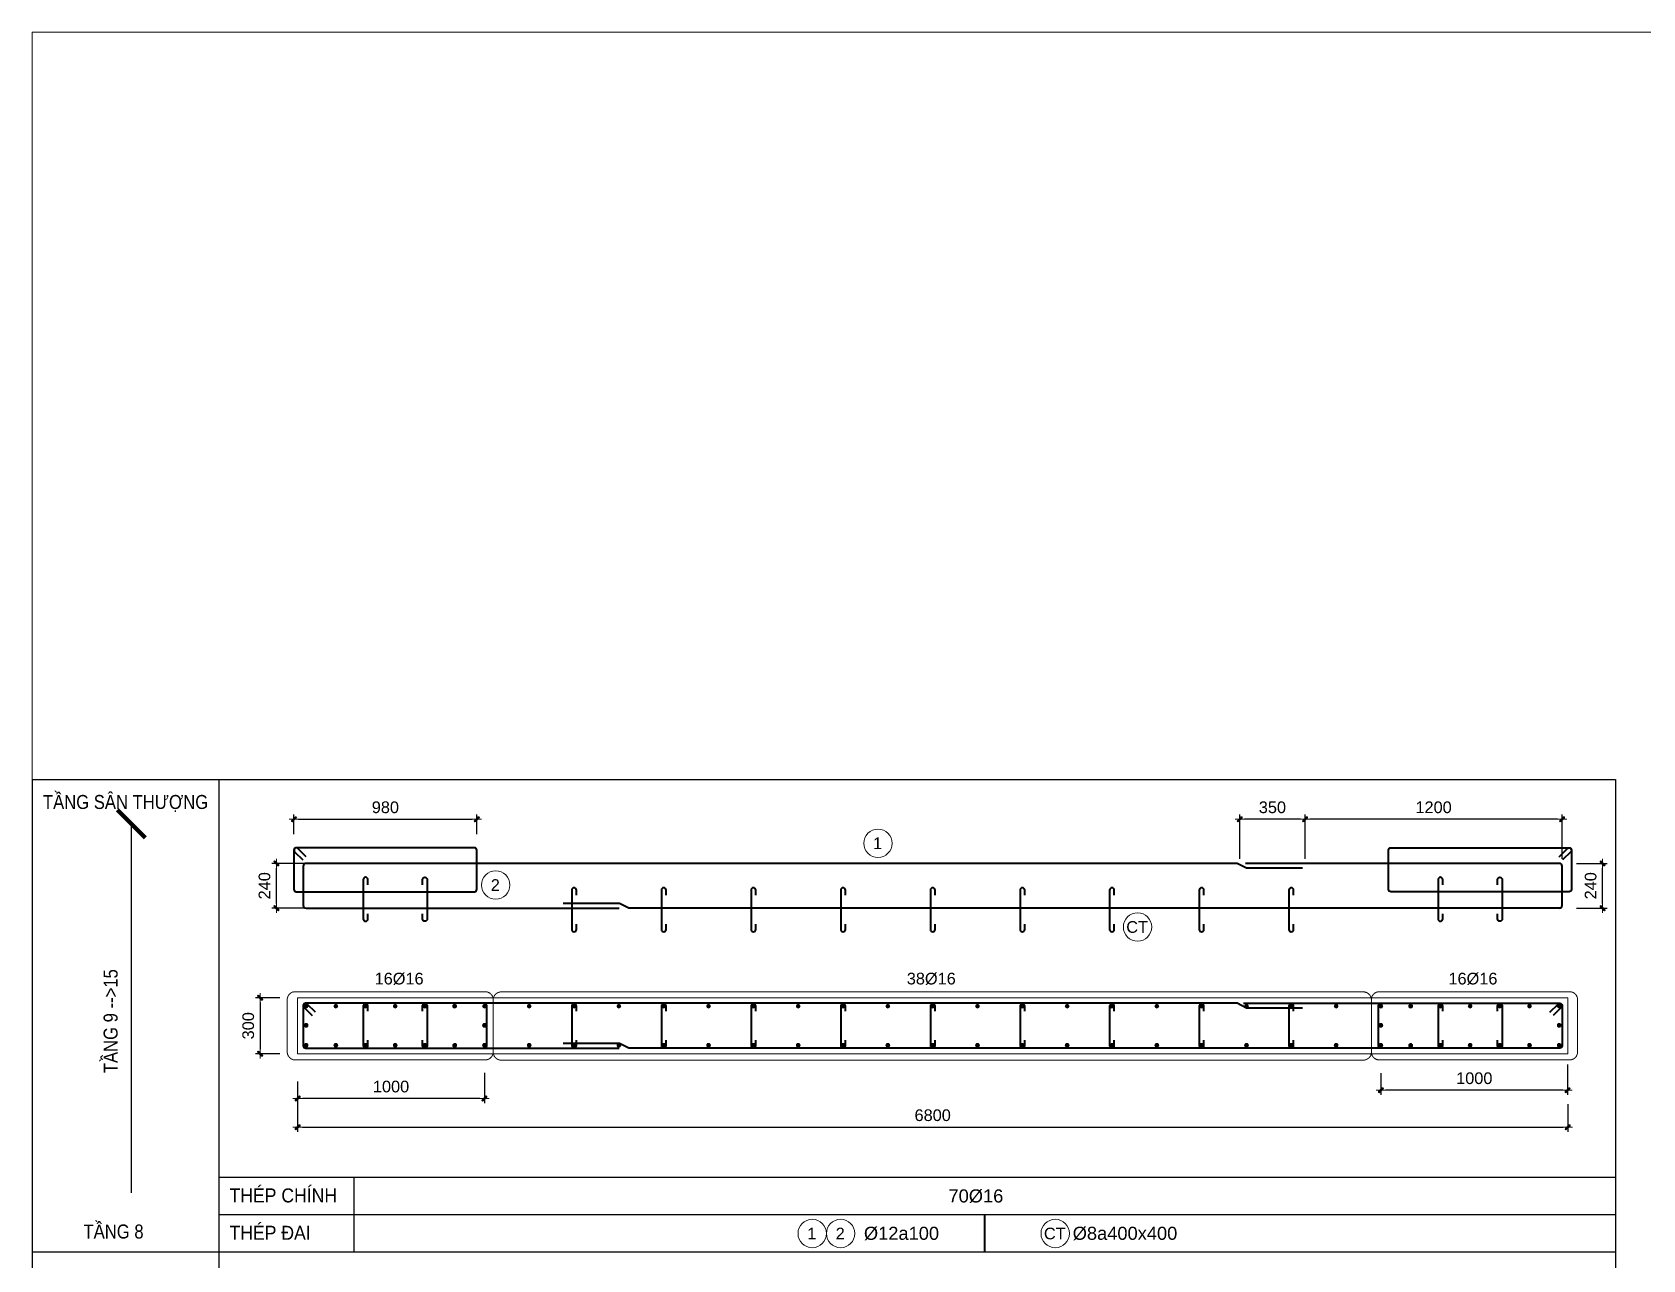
# Model space of a CAD drawing. Header units: millimetres. Extents: x -146909 to 4830753, y -683702 to -336947.
# Drawn here: x 4770398 to 4779021, y -441334 to -434762 of the extents above; entities that cross this region are included whole.
import ezdxf
from ezdxf.enums import TextEntityAlignment as Align

# ---------------------------------------------------------------- set-up
doc = ezdxf.new("R2010")
doc.units = ezdxf.units.MM
doc.header["$MEASUREMENT"] = 0
doc.linetypes.add('HIDDEN', pattern=[0.375, 0.25, -0.125])
doc.layers.get('0').update_dxf_attribs({"lineweight": 9})
doc.layers.get('Defpoints').update_dxf_attribs({"color": 10, "lineweight": 0})
for name, color, linetype, lineweight in [("'S_General_Cont_1 Thin", 1, 'Continuous', 18), ("'S_General_Text_3_Member name", 3, 'Continuous', 35), ('CDAI', 3, 'Continuous', 40), ('chunho.q', 1, 'Continuous', 13), ('CTHEP', 4, 'Continuous', 50), ('DBAO', 2, 'Continuous', 13), ('DMo', 9, 'HIDDEN', 9), ('KTH', 154, 'Continuous', 9), ('STICK', 1, 'Continuous', 9)]:
    doc.layers.add(name, color=color, linetype=linetype, lineweight=lineweight)
for name, color, linetype in [('DM', 1, 'Continuous'), ('TBL', 1, 'Continuous'), ('TX', 214, 'Continuous')]:
    doc.layers.add(name, color=color, linetype=linetype)
doc.styles.add('arial', font='arial.ttf', dxfattribs={"width": 0.85})
doc.styles.add('TTP-HelCon', font='arial.ttf')
doc.dimstyles.new('TTP-25', dxfattribs={"dimscale": 25, "dimtxt": 2.5, "dimasz": 1, "dimexe": 1, "dimexo": 1, "dimgap": 0.09, "dimtad": 0, "dimdec": 4, "dimrnd": 10, "dimzin": 9, "dimdsep": 46, "dimtxsty": 'TTP-HelCon', "dimblk": 'Stick', "dimcen": 0.09, "dimdle": 1.5, "dimclrd": 256, "dimclre": 256, "dimclrt": 1, "dimadec": 0, "dimazin": 0, "dimtfac": 1, "dimtdec": 4, "dimtmove": 0, "dimatfit": 3, "dimldrblk": 'ARCHTICK', "dimfxl": 1, "dimtvp": 1, "dimtolj": 1, "dimtzin": 0, "dimarcsym": 0})
doc.dimstyles.new('TTP-50', dxfattribs={"dimscale": 50, "dimtxt": 2.5, "dimasz": 1, "dimexe": 1, "dimexo": 1, "dimgap": 0.09, "dimtad": 0, "dimdec": 4, "dimzin": 9, "dimdsep": 46, "dimtxsty": 'arial', "dimblk": 'Stick', "dimcen": 0.09, "dimdle": 1.5, "dimclrd": 256, "dimclre": 256, "dimclrt": 1, "dimadec": 0, "dimazin": 0, "dimtfac": 1, "dimtdec": 4, "dimtmove": 0, "dimatfit": 3, "dimldrblk": 'ARCHTICK', "dimfxl": 1, "dimtvp": 1, "dimtolj": 1, "dimtzin": 0, "dimarcsym": 0})

# ---------------------------------------------------------------- blocks, each defined once
blk = doc.blocks.new('Stick')
at = {"layer": 'STICK'}
h = blk.add_hatch(color=256, dxfattribs=at)
edge = h.paths.add_edge_path()
edge.add_line((0.3, 0.5), (-0.5, -0.3))
edge.add_arc((-0.4, -0.4), 0.141, 135, 315)
edge.add_line((-0.3, -0.5), (0.5, 0.3))
edge.add_arc((0.4, 0.4), 0.141, 315, 495)
blk.add_line((1, 0), (-1, 0), dxfattribs=at)
blk.add_lwpolyline([(0.3, 0.5), (-0.5, -0.3, 1), (-0.3, -0.5), (0.5, 0.3, 1), (0.3, 0.5, 1)], format="xyb", dxfattribs=at)
blk = doc.blocks.new('sign of slab')
at = {"layer": "'S_General_Cont_1 Thin"}
blk.add_circle((-10, 0), 475, dxfattribs=at)
at = {"layer": "'S_General_Text_3_Member name", "style": 'arial'}
blk.add_attdef('S', text='', height=250, dxfattribs=at).set_placement((-23, -1), align=Align.MIDDLE_CENTER)
blk = doc.blocks.new('*D1468')
at = {"layer": 'Defpoints', "color": 0, "transparency": 16777216}
for p in [(4778641.5, -439211.7), (4778805.7, -439211.7), (4778641.5, -439451.7)]:
    blk.add_point(p, dxfattribs=at)
at = {"layer": 'KTH', "lineweight": -2, "transparency": 16777216}
for p, q in [((4778666.5, -439211.7), (4778830.7, -439211.7)), ((4778805.7, -439426.7), (4778805.7, -439236.7)), ((4778666.5, -439451.7), (4778830.7, -439451.7))]:
    blk.add_line(p, q, dxfattribs=at)
at = {"layer": 'KTH', "lineweight": -2, "transparency": 16777216, "xscale": 25, "yscale": 25, "zscale": 25}
for p, rotation in [((4778805.7, -439211.7), 90), ((4778805.7, -439451.7), 270)]:
    blk.add_blockref('Stick', p, dxfattribs=dict(at, rotation=rotation))
at = {"layer": 'KTH', "color": 1, "transparency": 16777216, "insert": (4778741.8, -439331.7), "char_height": 62.5, "attachment_point": 5, "rotation": 90, "style": 'TTP-HelCon'}
blk.add_mtext('\\A1;240', dxfattribs=at)
blk = doc.blocks.new('_ArchTick')
at = {"color": 0, "linetype": 'ByBlock', "const_width": 0.15}
blk.add_lwpolyline([(-0.5, -0.5), (0.5, 0.5)], dxfattribs=at)
blk = doc.blocks.new('*D1469')
at = {"layer": 'Defpoints', "color": 0, "transparency": 16777216}
for p in [(4771705.5, -439211.7), (4771889, -439211.7), (4771889, -439451.7)]:
    blk.add_point(p, dxfattribs=at)
at = {"layer": 'KTH', "lineweight": -2, "transparency": 16777216}
for p, q in [((4771864, -439211.7), (4771680.5, -439211.7)), ((4771705.5, -439426.7), (4771705.5, -439236.7)), ((4771864, -439451.7), (4771680.5, -439451.7))]:
    blk.add_line(p, q, dxfattribs=at)
at = {"layer": 'KTH', "lineweight": -2, "transparency": 16777216, "xscale": 25, "yscale": 25, "zscale": 25}
for p, rotation in [((4771705.5, -439211.7), 90), ((4771705.5, -439451.7), 270)]:
    blk.add_blockref('Stick', p, dxfattribs=dict(at, rotation=rotation))
at = {"layer": 'KTH', "color": 1, "transparency": 16777216, "insert": (4771641.6, -439331.7), "char_height": 62.5, "attachment_point": 5, "rotation": 90, "style": 'TTP-HelCon'}
blk.add_mtext('\\A1;240', dxfattribs=at)
blk = doc.blocks.new('*D1470')
at = {"layer": 'Defpoints', "color": 0, "transparency": 16777216}
for p in [(4771819, -440353.9), (4772819, -440308.9), (4771819, -440470.7)]:
    blk.add_point(p, dxfattribs=at)
at = {"layer": 'KTH', "lineweight": -2, "transparency": 16777216}
for p, q in [((4771819, -440378.9), (4771819, -440495.7)), ((4772819, -440333.9), (4772819, -440495.7)), ((4772794, -440470.7), (4771844, -440470.7))]:
    blk.add_line(p, q, dxfattribs=at)
at = {"layer": 'KTH', "lineweight": -2, "transparency": 16777216, "xscale": 25, "yscale": 25, "zscale": 25, "rotation": 180}
blk.add_blockref('Stick', (4771819, -440470.7), dxfattribs=at)
at = {"layer": 'KTH', "lineweight": -2, "transparency": 16777216, "xscale": 25, "yscale": 25, "zscale": 25}
blk.add_blockref('Stick', (4772819, -440470.7), dxfattribs=at)
at = {"layer": 'KTH', "color": 1, "transparency": 16777216, "insert": (4772319, -440406.9), "char_height": 62.5, "attachment_point": 5, "style": 'TTP-HelCon'}
blk.add_mtext('\\A1;1000', dxfattribs=at)
blk = doc.blocks.new('*D1471')
at = {"layer": 'Defpoints', "color": 0, "transparency": 16777216}
for p in [(4771819, -440417.8), (4778619, -440476.3), (4778619, -440624.2)]:
    blk.add_point(p, dxfattribs=at)
at = {"layer": 'KTH', "lineweight": -2, "transparency": 16777216}
for p, q in [((4771819, -440442.8), (4771819, -440649.2)), ((4778619, -440501.3), (4778619, -440649.2)), ((4771844, -440624.2), (4778594, -440624.2))]:
    blk.add_line(p, q, dxfattribs=at)
at = {"layer": 'KTH', "lineweight": -2, "transparency": 16777216, "xscale": 25, "yscale": 25, "zscale": 25, "rotation": 180}
blk.add_blockref('Stick', (4771819, -440624.2), dxfattribs=at)
at = {"layer": 'KTH', "lineweight": -2, "transparency": 16777216, "xscale": 25, "yscale": 25, "zscale": 25}
blk.add_blockref('Stick', (4778619, -440624.2), dxfattribs=at)
at = {"layer": 'KTH', "color": 1, "transparency": 16777216, "insert": (4775219, -440560.4), "char_height": 62.5, "attachment_point": 5, "style": 'TTP-HelCon'}
blk.add_mtext('\\A1;6800', dxfattribs=at)
blk = doc.blocks.new('*D1472')
at = {"layer": 'Defpoints', "color": 0, "transparency": 16777216}
for p in [(4778618.7, -440264.4), (4777618.7, -440309.4), (4777618.7, -440426.3)]:
    blk.add_point(p, dxfattribs=at)
at = {"layer": 'KTH', "lineweight": -2, "transparency": 16777216}
for p, q in [((4778618.7, -440289.4), (4778618.7, -440451.3)), ((4777618.7, -440334.4), (4777618.7, -440451.3)), ((4778593.7, -440426.3), (4777643.7, -440426.3))]:
    blk.add_line(p, q, dxfattribs=at)
at = {"layer": 'KTH', "lineweight": -2, "transparency": 16777216, "xscale": 25, "yscale": 25, "zscale": 25, "rotation": 180}
blk.add_blockref('Stick', (4777618.7, -440426.3), dxfattribs=at)
at = {"layer": 'KTH', "lineweight": -2, "transparency": 16777216, "xscale": 25, "yscale": 25, "zscale": 25}
blk.add_blockref('Stick', (4778618.7, -440426.3), dxfattribs=at)
at = {"layer": 'KTH', "color": 1, "transparency": 16777216, "insert": (4778118.7, -440362.4), "char_height": 62.5, "attachment_point": 5, "style": 'TTP-HelCon'}
blk.add_mtext('\\A1;1000', dxfattribs=at)
blk = doc.blocks.new('*D1473')
at = {"layer": 'Defpoints', "color": 0, "transparency": 16777216}
for p in [(4776862.9, -438975.8), (4776862.9, -439211.7), (4777212.9, -439211.7)]:
    blk.add_point(p, dxfattribs=at)
at = {"layer": 'KTH', "lineweight": -2, "transparency": 16777216}
for p, q in [((4776862.9, -439186.7), (4776862.9, -438950.8)), ((4777187.9, -438975.8), (4776887.9, -438975.8)), ((4777212.9, -439186.7), (4777212.9, -438950.8))]:
    blk.add_line(p, q, dxfattribs=at)
at = {"layer": 'KTH', "lineweight": -2, "transparency": 16777216, "xscale": 25, "yscale": 25, "zscale": 25, "rotation": 180}
blk.add_blockref('Stick', (4776862.9, -438975.8), dxfattribs=at)
at = {"layer": 'KTH', "lineweight": -2, "transparency": 16777216, "xscale": 25, "yscale": 25, "zscale": 25}
blk.add_blockref('Stick', (4777212.9, -438975.8), dxfattribs=at)
at = {"layer": 'KTH', "color": 1, "transparency": 16777216, "insert": (4777037.9, -438911.9), "char_height": 62.5, "attachment_point": 5, "style": 'TTP-HelCon'}
blk.add_mtext('\\A1;350', dxfattribs=at)
blk = doc.blocks.new('*D1474')
at = {"layer": 'Defpoints', "color": 0, "transparency": 16777216}
for p in [(4777212.9, -438975.8), (4777212.9, -439211.7), (4778589, -439211.7)]:
    blk.add_point(p, dxfattribs=at)
at = {"layer": 'KTH', "lineweight": -2, "transparency": 16777216}
for p, q in [((4777212.9, -439186.7), (4777212.9, -438950.8)), ((4778564, -438975.8), (4777237.9, -438975.8)), ((4778589, -439186.7), (4778589, -438950.8))]:
    blk.add_line(p, q, dxfattribs=at)
at = {"layer": 'KTH', "lineweight": -2, "transparency": 16777216, "xscale": 25, "yscale": 25, "zscale": 25, "rotation": 180}
blk.add_blockref('Stick', (4777212.9, -438975.8), dxfattribs=at)
at = {"layer": 'KTH', "lineweight": -2, "transparency": 16777216, "xscale": 25, "yscale": 25, "zscale": 25}
blk.add_blockref('Stick', (4778589, -438975.8), dxfattribs=at)
at = {"layer": 'KTH', "color": 1, "transparency": 16777216, "insert": (4777900.9, -438911.9), "char_height": 62.5, "attachment_point": 5, "style": 'TTP-HelCon'}
blk.add_mtext('\\A1;1200', dxfattribs=at)
blk = doc.blocks.new('*U1450')
at = {"layer": 'CTHEP', "ltscale": 0.02, "const_width": 10}
blk.add_lwpolyline([(0, 5, -1), (0, -5, -1)], format="xyb", close=True, dxfattribs=at)
at = {"layer": 'Defpoints', "color": 1}
blk.add_circle((0, 0), 10, dxfattribs=at)
blk = doc.blocks.new('*U1451')
at = {"layer": 'CDAI', "color": 0, "linetype": 'ByBlock', "lineweight": -2, "transparency": 16777216}
for p in [(0, 0), (159.2, 0), (318.3, 0), (477.5, 0), (636.7, 0), (795.8, 0)]:
    blk.add_blockref('*U1450', p, dxfattribs=at)
blk = doc.blocks.new('*D1475')
at = {"layer": 'Defpoints', "color": 0, "transparency": 16777216}
for p in [(4771748.8, -439931.1), (4771618.3, -440231.1), (4771748.8, -440231.1)]:
    blk.add_point(p, dxfattribs=at)
at = {"layer": 'KTH', "lineweight": -2, "transparency": 16777216}
for p, q in [((4771723.8, -439931.1), (4771593.3, -439931.1)), ((4771618.3, -439956.1), (4771618.3, -440206.1)), ((4771723.8, -440231.1), (4771593.3, -440231.1))]:
    blk.add_line(p, q, dxfattribs=at)
at = {"layer": 'KTH', "lineweight": -2, "transparency": 16777216, "xscale": 25, "yscale": 25, "zscale": 25}
for p, rotation in [((4771618.3, -439931.1), 90), ((4771618.3, -440231.1), 270)]:
    blk.add_blockref('Stick', p, dxfattribs=dict(at, rotation=rotation))
at = {"layer": 'KTH', "color": 1, "transparency": 16777216, "insert": (4771554.5, -440081.1), "char_height": 62.5, "attachment_point": 5, "rotation": 90, "style": 'TTP-HelCon'}
blk.add_mtext('\\A1;300', dxfattribs=at)
blk = doc.blocks.new('*U1452')
at = {"layer": 'CTHEP', "ltscale": 0.02, "const_width": 10}
blk.add_lwpolyline([(0, 5, -1), (0, -5, -1)], format="xyb", close=True, dxfattribs=at)
at = {"layer": 'Defpoints', "color": 1}
blk.add_circle((0, 0), 10, dxfattribs=at)
blk = doc.blocks.new('*U1460')
at = {"layer": 'CDAI', "color": 0, "linetype": 'ByBlock', "lineweight": -2, "transparency": 16777216}
blk.add_blockref('*U1452', (0, 0), dxfattribs=at)
blk = doc.blocks.new('*U1448')
at = {"layer": 'CTHEP', "ltscale": 0.02, "const_width": 10}
blk.add_lwpolyline([(0, 5, -1), (0, -5, -1)], format="xyb", close=True, dxfattribs=at)
at = {"layer": 'Defpoints', "color": 1}
blk.add_circle((0, 0), 10, dxfattribs=at)
blk = doc.blocks.new('*U1449')
at = {"layer": 'CDAI', "color": 0, "linetype": 'ByBlock', "lineweight": -2, "transparency": 16777216}
blk.add_blockref('*U1448', (0, 0), dxfattribs=at)
blk = doc.blocks.new('*U1464')
at = {"layer": 'CTHEP', "ltscale": 0.02, "const_width": 10}
blk.add_lwpolyline([(0, 5, -1), (0, -5, -1)], format="xyb", close=True, dxfattribs=at)
at = {"layer": 'Defpoints', "color": 1}
blk.add_circle((0, 0), 10, dxfattribs=at)
blk = doc.blocks.new('*U1465')
at = {"layer": 'CDAI', "color": 0, "linetype": 'ByBlock', "lineweight": -2, "transparency": 16777216}
blk.add_blockref('*U1464', (0, 0), dxfattribs=at)
blk = doc.blocks.new('*U1462')
at = {"layer": 'CTHEP', "ltscale": 0.02, "const_width": 10}
blk.add_lwpolyline([(0, 5, -1), (0, -5, -1)], format="xyb", close=True, dxfattribs=at)
at = {"layer": 'Defpoints', "color": 1}
blk.add_circle((0, 0), 10, dxfattribs=at)
blk = doc.blocks.new('*U1463')
at = {"layer": 'CDAI', "color": 0, "linetype": 'ByBlock', "lineweight": -2, "transparency": 16777216}
blk.add_blockref('*U1462', (0, 0), dxfattribs=at)
blk = doc.blocks.new('*U1466')
at = {"layer": 'CTHEP', "ltscale": 0.02, "const_width": 10}
blk.add_lwpolyline([(0, 5, -1), (0, -5, -1)], format="xyb", close=True, dxfattribs=at)
at = {"layer": 'Defpoints', "color": 1}
blk.add_circle((0, 0), 10, dxfattribs=at)
blk = doc.blocks.new('*U1467')
at = {"layer": 'CDAI', "color": 0, "linetype": 'ByBlock', "lineweight": -2, "transparency": 16777216}
for p in [(0, 0), (240, 0), (480, 0), (720, 0), (960, 0), (1200, 0), (1440, 0), (1680, 0), (1920, 0), (2160, 0), (2400, 0), (2640, 0), (2880, 0), (3120, 0), (3360, 0), (3600, 0), (3840, 0), (4080, 0), (4320, 0), (4560, 0), (4800, 0)]:
    blk.add_blockref('*U1466', p, dxfattribs=at)
blk = doc.blocks.new('*D1476')
at = {"layer": 'Defpoints', "color": 0, "transparency": 16777216}
for p in [(4772778.2, -438975.8), (4771799.2, -439079.9), (4772778.2, -439079.9)]:
    blk.add_point(p, dxfattribs=at)
at = {"layer": 'KTH', "lineweight": -2, "transparency": 16777216}
for p, q in [((4771799.2, -439054.9), (4771799.2, -438950.8)), ((4771824.2, -438975.8), (4772753.2, -438975.8)), ((4772778.2, -439054.9), (4772778.2, -438950.8))]:
    blk.add_line(p, q, dxfattribs=at)
at = {"layer": 'KTH', "lineweight": -2, "transparency": 16777216, "xscale": 25, "yscale": 25, "zscale": 25, "rotation": 180}
blk.add_blockref('Stick', (4771799.2, -438975.8), dxfattribs=at)
at = {"layer": 'KTH', "lineweight": -2, "transparency": 16777216, "xscale": 25, "yscale": 25, "zscale": 25}
blk.add_blockref('Stick', (4772778.2, -438975.8), dxfattribs=at)
at = {"layer": 'KTH', "color": 1, "transparency": 16777216, "insert": (4772288.7, -438911.9), "char_height": 62.5, "attachment_point": 5, "style": 'TTP-HelCon'}
blk.add_mtext('\\A1;980', dxfattribs=at)
blk = doc.blocks.new('*U1461')
at = {"layer": 'CTHEP', "ltscale": 0.02, "const_width": 10}
blk.add_lwpolyline([(0, 5, -1), (0, -5, -1)], format="xyb", close=True, dxfattribs=at)
at = {"layer": 'Defpoints', "color": 1}
blk.add_circle((0, 0), 10, dxfattribs=at)
blk = doc.blocks.new('*U1455')
at = {"layer": 'CDAI', "color": 0, "linetype": 'ByBlock', "lineweight": -2, "transparency": 16777216}
for p in [(0, 0), (159.2, 0), (318.3, 0), (477.5, 0), (636.7, 0), (795.8, 0), (955, 0)]:
    blk.add_blockref('*U1461', p, dxfattribs=at)
blk = doc.blocks.new('*U1456')
at = {"layer": 'CTHEP', "ltscale": 0.02, "const_width": 10}
blk.add_lwpolyline([(0, 5, -1), (0, -5, -1)], format="xyb", close=True, dxfattribs=at)
at = {"layer": 'Defpoints', "color": 1}
blk.add_circle((0, 0), 10, dxfattribs=at)
blk = doc.blocks.new('*U1457')
at = {"layer": 'CDAI', "color": 0, "linetype": 'ByBlock', "lineweight": -2, "transparency": 16777216}
for p in [(0, 0), (159.2, 0), (318.3, 0), (477.5, 0), (636.7, 0), (795.8, 0)]:
    blk.add_blockref('*U1456', p, dxfattribs=at)
blk = doc.blocks.new('*U1458')
at = {"layer": 'CTHEP', "ltscale": 0.02, "const_width": 10}
blk.add_lwpolyline([(0, 5, -1), (0, -5, -1)], format="xyb", close=True, dxfattribs=at)
at = {"layer": 'Defpoints', "color": 1}
blk.add_circle((0, 0), 10, dxfattribs=at)
blk = doc.blocks.new('*U1459')
at = {"layer": 'CDAI', "color": 0, "linetype": 'ByBlock', "lineweight": -2, "transparency": 16777216}
for p in [(0, 0), (159.2, 0), (318.3, 0), (477.5, 0), (636.7, 0), (795.8, 0), (955, 0)]:
    blk.add_blockref('*U1458', p, dxfattribs=at)
blk = doc.blocks.new('*U1453')
at = {"layer": 'CTHEP', "ltscale": 0.02, "const_width": 10}
blk.add_lwpolyline([(0, 5, -1), (0, -5, -1)], format="xyb", close=True, dxfattribs=at)
at = {"layer": 'Defpoints', "color": 1}
blk.add_circle((0, 0), 10, dxfattribs=at)
blk = doc.blocks.new('*U1454')
at = {"layer": 'CDAI', "color": 0, "linetype": 'ByBlock', "lineweight": -2, "transparency": 16777216}
for p in [(0, 0), (240, 0), (480, 0), (720, 0), (960, 0), (1200, 0), (1440, 0), (1680, 0), (1920, 0), (2160, 0), (2400, 0), (2640, 0), (2880, 0), (3120, 0), (3360, 0), (3600, 0), (3840, 0), (4080, 0), (4320, 0), (4560, 0), (4800, 0)]:
    blk.add_blockref('*U1453', p, dxfattribs=at)

msp = doc.modelspace()

# ---------------------------------------------------------------- linework, layer by layer
at = {"layer": 'CDAI', "color": 214}
msp.add_line((4775496.77108, -441092.18535), (4775496.77108, -441292.18535), dxfattribs=at)
at = {"layer": 'CDAI'}
for points in [[(4771864.82471, -439175.98657), (4771820.50451, -439131.66637, 0.6681786379), (4771799.16568, -439140.50521), (4771799.16568, -439351.00521, 0.4142135624), (4771811.66568, -439363.50521), (4772765.66568, -439363.50521, 0.4142135624), (4772778.16568, -439351.00521), (4772778.16568, -439140.50521, 0.4142135624), (4772765.66568, -439128.00521), (4771811.66568, -439128.00521, 0.6681786379), (4771802.82684, -439149.34404), (4771847.14704, -439193.66424)], [(4778573.15335, -439175.98657), (4778617.47355, -439131.66637, -0.6681786379), (4778638.81238, -439140.50521), (4778638.81238, -439351.00521, -0.4142135624), (4778626.31238, -439363.50521), (4777672.31238, -439363.50521, -0.4142135624), (4777659.81238, -439351.00521), (4777659.81238, -439140.50521, -0.4142135624), (4777672.31238, -439128.00521), (4778626.31238, -439128.00521, -0.6681786379), (4778635.15122, -439149.34404), (4778590.83102, -439193.66424)], [(4772194.82236, -439326.42535), (4772194.82236, -439298.92535, 1), (4772169.82236, -439298.92535), (4772169.82236, -439509.42535, 1), (4772194.82236, -439509.42535), (4772194.82236, -439481.92535)], [(4772488.1557, -439326.42535), (4772488.1557, -439298.92535, -1), (4772513.1557, -439298.92535), (4772513.1557, -439509.42535, -1), (4772488.1557, -439509.42535), (4772488.1557, -439481.92535)], [(4773311.48903, -439382.60511), (4773311.48903, -439355.10511, 1), (4773286.48903, -439355.10511), (4773286.48903, -439565.60511, 1), (4773311.48903, -439565.60511), (4773311.48903, -439538.10511)], [(4773791.48903, -439382.60511), (4773791.48903, -439355.10511, 1), (4773766.48903, -439355.10511), (4773766.48903, -439565.60511, 1), (4773791.48903, -439565.60511), (4773791.48903, -439538.10511)], [(4774271.48903, -439382.60511), (4774271.48903, -439355.10511, 1), (4774246.48903, -439355.10511), (4774246.48903, -439565.60511, 1), (4774271.48903, -439565.60511), (4774271.48903, -439538.10511)], [(4774751.48903, -439382.60511), (4774751.48903, -439355.10511, 1), (4774726.48903, -439355.10511), (4774726.48903, -439565.60511, 1), (4774751.48903, -439565.60511), (4774751.48903, -439538.10511)], [(4775231.48903, -439382.60511), (4775231.48903, -439355.10511, 1), (4775206.48903, -439355.10511), (4775206.48903, -439565.60511, 1), (4775231.48903, -439565.60511), (4775231.48903, -439538.10511)], [(4775711.48903, -439382.60511), (4775711.48903, -439355.10511, 1), (4775686.48903, -439355.10511), (4775686.48903, -439565.60511, 1), (4775711.48903, -439565.60511), (4775711.48903, -439538.10511)], [(4776191.48903, -439382.60511), (4776191.48903, -439355.10511, 1), (4776166.48903, -439355.10511), (4776166.48903, -439565.60511, 1), (4776191.48903, -439565.60511), (4776191.48903, -439538.10511)], [(4776671.48903, -439382.60511), (4776671.48903, -439355.10511, 1), (4776646.48903, -439355.10511), (4776646.48903, -439565.60511, 1), (4776671.48903, -439565.60511), (4776671.48903, -439538.10511)], [(4777151.48903, -439382.60511), (4777151.48903, -439355.10511, 1), (4777126.48903, -439355.10511), (4777126.48903, -439565.60511, 1), (4777151.48903, -439565.60511), (4777151.48903, -439538.10511)], [(4777949.82236, -439326.42535), (4777949.82236, -439298.92535, 1), (4777924.82236, -439298.92535), (4777924.82236, -439509.42535, 1), (4777949.82236, -439509.42535), (4777949.82236, -439481.92535)], [(4778243.1557, -439326.42535), (4778243.1557, -439298.92535, -1), (4778268.1557, -439298.92535), (4778268.1557, -439509.42535, -1), (4778243.1557, -439509.42535), (4778243.1557, -439481.92535)], [(4771914.64806, -440009.03171), (4771870.32786, -439964.71151, 0.6681786379), (4771848.98903, -439973.55035), (4771848.98903, -440188.55035, 0.4142135624), (4771861.48903, -440201.05035), (4772819.36294, -440201.05035, 0.4142135624), (4772831.86294, -440188.55035), (4772831.86294, -439973.55035, 0.4142135624), (4772819.36294, -439961.05035), (4771861.48903, -439961.05035, 0.6681786379), (4771852.65019, -439982.38918), (4771896.97039, -440026.70938)], [(4772194.82236, -440003.55035), (4772194.82236, -439976.05035, 1), (4772169.82236, -439976.05035), (4772169.82236, -440186.55035, 1), (4772194.82236, -440186.55035), (4772194.82236, -440159.05035)], [(4772488.1557, -440003.55035), (4772488.1557, -439976.05035, -1), (4772513.1557, -439976.05035), (4772513.1557, -440186.55035, -1), (4772488.1557, -440186.55035), (4772488.1557, -440159.05035)], [(4773311.48903, -440003.55035), (4773311.48903, -439976.05035, 1), (4773286.48903, -439976.05035), (4773286.48903, -440186.55035, 1), (4773311.48903, -440186.55035), (4773311.48903, -440159.05035)], [(4773791.48903, -440003.55035), (4773791.48903, -439976.05035, 1), (4773766.48903, -439976.05035), (4773766.48903, -440186.55035, 1), (4773791.48903, -440186.55035), (4773791.48903, -440159.05035)], [(4774271.48903, -440003.55035), (4774271.48903, -439976.05035, 1), (4774246.48903, -439976.05035), (4774246.48903, -440186.55035, 1), (4774271.48903, -440186.55035), (4774271.48903, -440159.05035)], [(4774751.48903, -440003.55035), (4774751.48903, -439976.05035, 1), (4774726.48903, -439976.05035), (4774726.48903, -440186.55035, 1), (4774751.48903, -440186.55035), (4774751.48903, -440159.05035)], [(4775231.48903, -440003.55035), (4775231.48903, -439976.05035, 1), (4775206.48903, -439976.05035), (4775206.48903, -440186.55035, 1), (4775231.48903, -440186.55035), (4775231.48903, -440159.05035)], [(4775711.48903, -440003.55035), (4775711.48903, -439976.05035, 1), (4775686.48903, -439976.05035), (4775686.48903, -440186.55035, 1), (4775711.48903, -440186.55035), (4775711.48903, -440159.05035)], [(4776191.48903, -440003.55035), (4776191.48903, -439976.05035, 1), (4776166.48903, -439976.05035), (4776166.48903, -440186.55035, 1), (4776191.48903, -440186.55035), (4776191.48903, -440159.05035)], [(4776671.48903, -440003.55035), (4776671.48903, -439976.05035, 1), (4776646.48903, -439976.05035), (4776646.48903, -440186.55035, 1), (4776671.48903, -440186.55035), (4776671.48903, -440159.05035)], [(4777151.48903, -440003.55035), (4777151.48903, -439976.05035, 1), (4777126.48903, -439976.05035), (4777126.48903, -440186.55035, 1), (4777151.48903, -440186.55035), (4777151.48903, -440159.05035)], [(4778523.32999, -440009.03171), (4778567.65019, -439964.71151, -0.6681786379), (4778588.98903, -439973.55035), (4778588.98903, -440188.55035, -0.4142135624), (4778576.48903, -440201.05035), (4777618.61511, -440201.05035, -0.4142135624), (4777606.11511, -440188.55035), (4777606.11511, -439973.55035, -0.4142135624), (4777618.61511, -439961.05035), (4778576.48903, -439961.05035, -0.6681786379), (4778585.32786, -439982.38918), (4778541.00766, -440026.70938)], [(4777949.82236, -440003.55035), (4777949.82236, -439976.05035, 1), (4777924.82236, -439976.05035), (4777924.82236, -440186.55035, 1), (4777949.82236, -440186.55035), (4777949.82236, -440159.05035)], [(4778243.1557, -440003.55035), (4778243.1557, -439976.05035, -1), (4778268.1557, -439976.05035), (4778268.1557, -440186.55035, -1), (4778243.1557, -440186.55035), (4778243.1557, -440159.05035)]]:
    msp.add_lwpolyline(points, format="xyb", dxfattribs=at)
at = {"layer": 'CDAI', "ltscale": 0.02}
for points in [[(4777199.68812, -439236.70123), (4776899.95227, -439236.70123), (4776849.95227, -439211.70123), (4771863.98903, -439211.70123, 0.4142135624), (4771848.98903, -439226.70123), (4771848.98903, -439436.70123, 0.4142135624), (4771863.98903, -439451.70123), (4773540.53787, -439451.70123)], [(4778573.98903, -439451.70123, 0.4142135624), (4778588.98903, -439436.70123), (4778588.98903, -439226.70123, 0.4142135624), (4778573.98903, -439211.70123), (4776893.06832, -439211.70123)], [(4777199.68812, -439986.05035), (4776899.95227, -439986.05035), (4776849.95227, -439961.05035), (4771863.98903, -439961.05035, 0.4142135624), (4771848.98903, -439976.05035), (4771848.98903, -440186.05035, 0.4142135624), (4771863.98903, -440201.05035), (4773540.61912, -440201.05035)]]:
    msp.add_lwpolyline(points, format="xyb", dxfattribs=at)
for points in [[(4778578.71749, -439450.93646), (4773591.65407, -439451.96982), (4773541.65407, -439426.96982), (4773240.87685, -439426.96982)], [(4776882.75397, -439961.05035), (4778573.98903, -439961.05035)], [(4778578.71749, -440200.28557), (4773591.65407, -440201.31894), (4773541.65407, -440176.31894), (4773240.87685, -440176.31894)]]:
    msp.add_lwpolyline(points, dxfattribs=at)
at = {"layer": 'DBAO', "color": 1}
msp.add_lwpolyline([(4787767.33545, -449279.86809), (4770397.73003, -449279.86809), (4770397.73003, -434761.98892), (4787767.33545, -434761.98892)], close=True, dxfattribs=at)
at = {"layer": 'DBAO'}
msp.add_lwpolyline([(4772648.98903, -440231.5905), (4771818.98903, -440231.05035), (4771818.98903, -439931.05035), (4778618.98903, -439931.05035), (4778618.98903, -440231.03739), (4772648.99767, -440231.5905)], dxfattribs=at)
at = {"layer": 'DMo', "color": 6, "ltscale": 10}
msp.add_lwpolyline([(4772822.94276, -439898.76922), (4771806.14874, -439898.76922, 0.4142135624), (4771763.20907, -439941.70889), (4771763.20907, -440221.10552, 0.4142135624), (4771806.14874, -440264.04518), (4772822.94276, -440264.04518, 0.4142135624), (4772865.88242, -440221.10552), (4772865.88242, -439941.70889, 0.4142135624)], format="xyb", close=True, dxfattribs=at)
for points in [[(4777567.75667, -439942.75409, 0.4142135624), (4777524.81701, -439899.81442), (4772908.82208, -439899.81442, 0.4142135624), (4772865.88242, -439942.75409)], [(4772865.88242, -439941.70889), (4772865.88242, -440222.15072, 0.4142135624), (4772908.82208, -440265.09038), (4777524.81701, -440265.09038, 0.4142135624), (4777567.75667, -440222.15072), (4777567.75667, -439941.70889)], [(4778628.92216, -439898.76922), (4777610.69634, -439898.76922, 0.4142135624), (4777567.75667, -439941.70889), (4777567.75667, -440221.10552, 0.4142135624), (4777610.69634, -440264.04518), (4778628.92216, -440264.04518, 0.4142135624), (4778671.86182, -440221.10552), (4778671.86182, -439941.70889, 0.4142135624), (4778628.92216, -439898.76922)]]:
    msp.add_lwpolyline(points, format="xyb", dxfattribs=at)
at = {"layer": 'TBL'}
for p, q in [((4770397.73003, -438762.18535), (4771397.73003, -438762.18535)), ((4770397.73003, -438762.18535), (4770397.73003, -449279.86809)), ((4771397.73003, -438762.18535), (4771397.73003, -449279.86809)), ((4771397.73003, -438762.18535), (4778874.218, -438762.18535)), ((4778874.218, -438762.18535), (4778874.218, -449279.86809)), ((4771397.73003, -440892.18535), (4778874.218, -440892.18535)), ((4772119.32417, -440892.18535), (4772119.32417, -441292.18535)), ((4770397.73003, -441292.18535), (4771397.73003, -441292.18535)), ((4771397.73003, -441292.18535), (4778874.218, -441292.18535))]:
    msp.add_line(p, q, dxfattribs=at)
at = {"layer": 'TBL', "color": 8}
msp.add_line((4771397.73003, -441092.18535), (4778874.218, -441092.18535), dxfattribs=at)

# ---------------------------------------------------------------- block references
ref = msp.add_blockref('sign of slab', (4774927.49872, -439104.16861), dxfattribs=dict(xscale=0.16, yscale=0.16, zscale=0.16))
ref.add_attrib('S', '1', dxfattribs={"layer": 'DM', "height": 62.5, "style": 'arial'}).set_placement((4774923.7447, -439104.3255), align=Align.MIDDLE_CENTER)
ref = msp.add_blockref('sign of slab', (4772881.05537, -439327.65726), dxfattribs=dict(xscale=0.16, yscale=0.16, zscale=0.16))
ref.add_attrib('S', '2', dxfattribs={"layer": 'DM', "height": 62.5, "style": 'arial'}).set_placement((4772877.30135, -439327.81415), align=Align.MIDDLE_CENTER)
ref = msp.add_blockref('sign of slab', (4776317.41314, -439552.22308), dxfattribs=dict(xscale=0.16, yscale=0.16, zscale=0.16))
ref.add_attrib('S', 'CT', dxfattribs={"layer": 'DM', "height": 62.5, "style": 'arial'}).set_placement((4776313.65912, -439552.37998), align=Align.MIDDLE_CENTER)
ref = msp.add_blockref('sign of slab', (4774575.47226, -441193.28145), dxfattribs=dict(xscale=0.16, yscale=0.16, zscale=0.16))
ref.add_attrib('S', '1', dxfattribs={"layer": 'DM', "height": 62.5, "style": 'arial'}).set_placement((4774571.71824, -441193.43834), align=Align.MIDDLE_CENTER)
ref = msp.add_blockref('sign of slab', (4774727.43784, -441193.28145), dxfattribs=dict(xscale=0.16, yscale=0.16, zscale=0.16))
ref.add_attrib('S', '2', dxfattribs={"layer": 'DM', "height": 62.5, "style": 'arial'}).set_placement((4774723.68383, -441193.43834), align=Align.MIDDLE_CENTER)
ref = msp.add_blockref('sign of slab', (4775876.5332, -441193.28145), dxfattribs=dict(xscale=0.16, yscale=0.16, zscale=0.16))
ref.add_attrib('S', 'CT', dxfattribs={"layer": 'DM', "height": 62.5, "style": 'arial'}).set_placement((4775872.77919, -441193.43834), align=Align.MIDDLE_CENTER)
at = {"layer": 'CDAI', "color": 214}
for name, p in [('*U1451', (4771863.98903, -439976.05035)), ('*U1467', (4772818.98903, -439976.05035))]:
    msp.add_blockref(name, p, dxfattribs=at)
at = {"layer": 'CDAI', "color": 214, "xscale": -1}
msp.add_blockref('*U1457', (4778573.98903, -439976.05035), dxfattribs=at)
at = {"layer": 'CDAI', "color": 214, "xscale": -1, "rotation": 180}
for name, p in [('*U1460', (4771863.98903, -440078.80035)), ('*U1449', (4772818.98903, -440078.80035)), ('*U1455', (4771863.98903, -440186.05035)), ('*U1454', (4772818.98903, -440186.05035))]:
    msp.add_blockref(name, p, dxfattribs=at)
at = {"layer": 'CDAI', "color": 214, "rotation": 180}
for name, p in [('*U1463', (4777618.98903, -440078.80035)), ('*U1465', (4778573.98903, -440078.80035)), ('*U1459', (4778573.98903, -440186.05035))]:
    msp.add_blockref(name, p, dxfattribs=at)

# ---------------------------------------------------------------- texts
at = {"layer": 'chunho.q', "color": 1, "style": 'arial', "width": 0.85}
for s, p in [('TẦNG SÂN THƯỢNG', (4770455.21743, -438920.53662)), ('TẦNG 8', (4770672.37502, -441220.18535))]:
    msp.add_text(s, height=75, dxfattribs=at).set_placement(p)
msp.add_text('TẦNG 9 -->15', height=75, rotation=90, dxfattribs=at).set_placement((4770855.06242, -440334.94152))
at = {"layer": 'chunho.q', "color": 1, "style": 'arial'}
for s, p in [('16%%C16', (4772231.09249, -439859.88483)), ('38%%C16', (4775080.37599, -439859.88483)), ('16%%C16', (4777980.46749, -439859.88483))]:
    msp.add_text(s, height=62.5, dxfattribs=at).set_placement(p)
at = {"layer": 'TX', "color": 2, "style": 'arial', "width": 0.9}
for s, p in [('THÉP CHÍNH', (4771453.98881, -440989.50096)), ('THÉP ĐAI', (4771453.98881, -441189.50096))]:
    msp.add_text(s, height=75, dxfattribs=at).set_placement(p, align=Align.MIDDLE_LEFT)
at = {"layer": 'TX', "color": 2, "style": 'arial'}
for s, p in [('70%%C16', (4775450.37011, -440992.18535)), ('%%C12a100', (4775051.94907, -441192.18535)), ('%%C8a400x400', (4776248.65808, -441192.18535))]:
    msp.add_text(s, height=70, dxfattribs=at).set_placement(p, align=Align.MIDDLE_CENTER)

# ---------------------------------------------------------------- dimensions: what is measured, and where the dimension line sits
at = {"layer": 'KTH'}
for base, p1, p2, picture, middle in [((4772778.16568, -438975.75591), (4771799.16568, -439079.93385), (4772778.16568, -439079.93385), '*D1476', (4772288.66568, -438911.93429)), ((4778618.98903, -440624.19648), (4771818.98903, -440417.84764), (4778618.98903, -440476.25276), '*D1471', (4775218.98903, -440560.37485))]:
    dim = msp.add_linear_dim(base=base, p1=p1, p2=p2, dimstyle='TTP-25', dxfattribs=at)
    dim.commit()
    dim.dimension.update_dxf_attribs({"geometry": picture, "text_midpoint": middle})
for base, p1, p2, angle, picture, middle in [((4776862.88183, -438975.75591), (4777212.88183, -439211.70123), (4776862.88183, -439211.70123), 180, '*D1473', (4777037.88183, -438911.89165)), ((4771705.46547, -439211.70123), (4771888.98903, -439451.70123), (4771888.98903, -439211.70123), 90, '*D1469', (4771641.64384, -439331.70123)), ((4778805.65359, -439211.70123), (4778641.52878, -439451.70123), (4778641.52878, -439211.70123), 90, '*D1468', (4778741.83197, -439331.70123)), ((4771618.33428, -440231.05035), (4771748.78778, -439931.05035), (4771748.78778, -440231.05035), 90, '*D1475', (4771554.47002, -440081.05035)), ((4777618.68931, -440426.2528), (4778618.68931, -440264.44255), (4777618.68931, -440309.44255), 180, '*D1472', (4778118.68931, -440362.43117)), ((4771818.98903, -440470.71325), (4772818.98903, -440308.903), (4771818.98903, -440353.903), 180, '*D1470', (4772318.98903, -440406.89163))]:
    dim = msp.add_linear_dim(base=base, p1=p1, p2=p2, angle=angle, dimstyle='TTP-25', dxfattribs=at)
    dim.commit()
    dim.dimension.update_dxf_attribs({"geometry": picture, "text_midpoint": middle})
dim = msp.add_linear_dim(base=(4777212.88183, -438975.75591), p1=(4778588.98903, -439211.70123), p2=(4777212.88183, -439211.70123), angle=180, text='1200', dimstyle='TTP-25', dxfattribs=at)
dim.commit()
dim.dimension.update_dxf_attribs({"geometry": '*D1474', "text_midpoint": (4777900.93543, -438911.93429)})

# ---------------------------------------------------------------- leaders
at = {"layer": 'DM'}
msp.add_leader([(4770928.2931, -439000.32727), (4770928.2931, -440976.28817)], dimstyle='TTP-50', override={"dimasz": 3, "dimgap": 0.09, "dimtad": 0}, dxfattribs=at)

doc.saveas('drawing.dxf')
